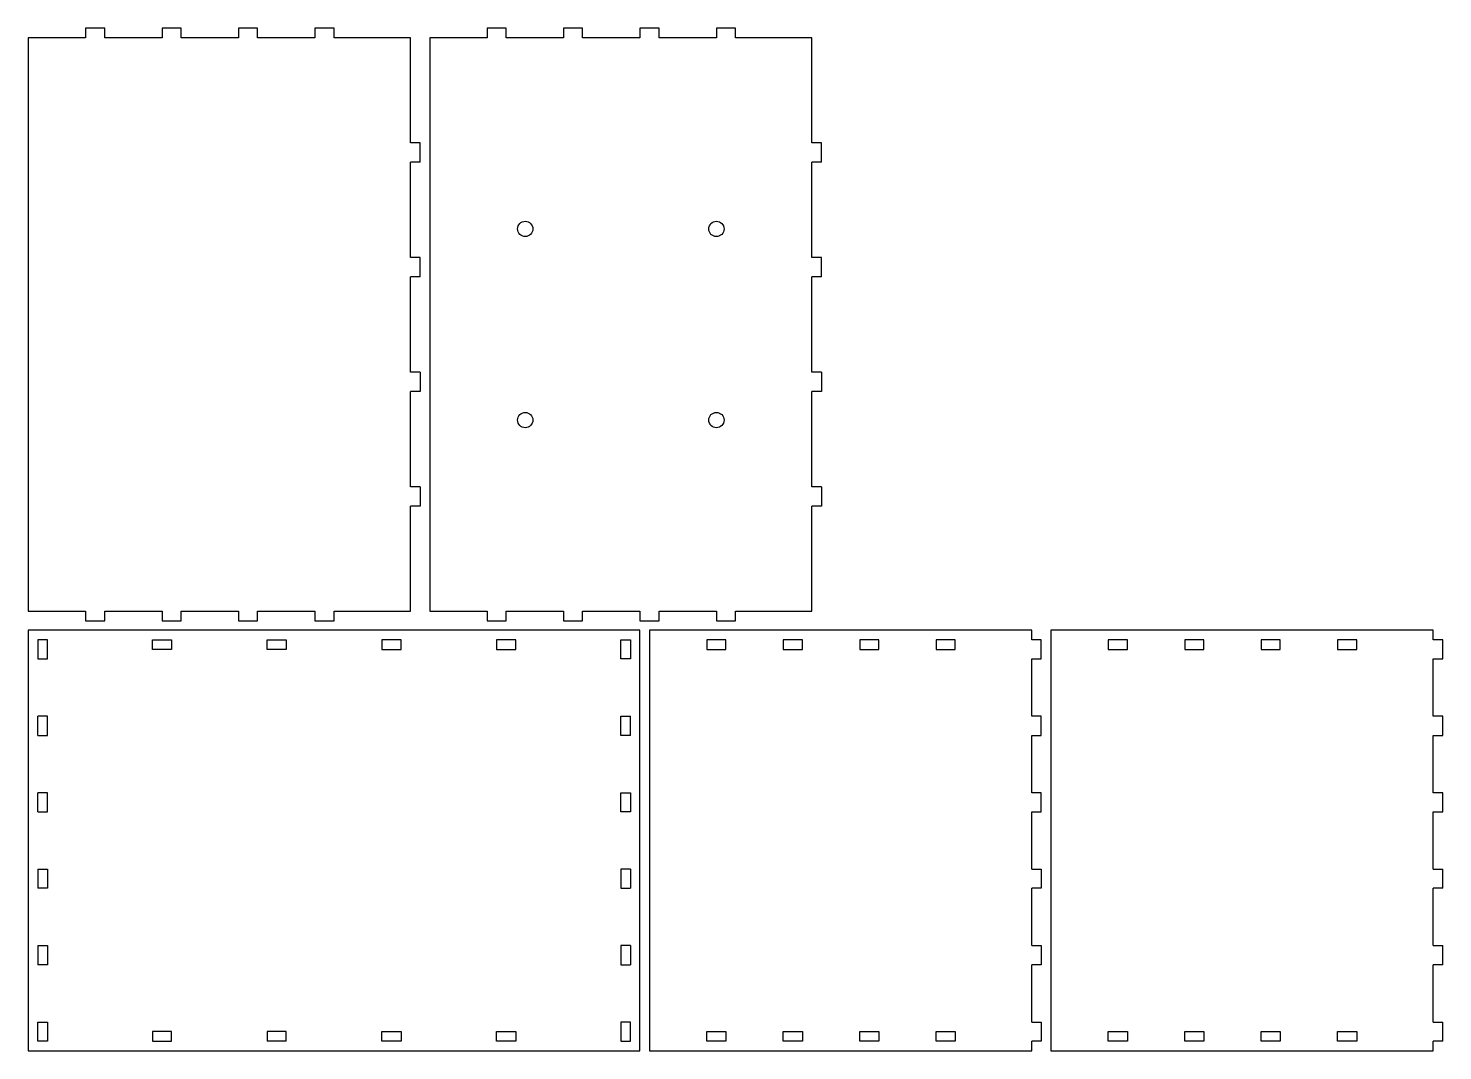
# Model space of a CAD drawing. Header units: millimetres. Extents: x 10 to 750, y 10 to 545.
import ezdxf

# ---------------------------------------------------------------- set-up
doc = ezdxf.new("R2010")
doc.units = ezdxf.units.MM

msp = doc.modelspace()

# ---------------------------------------------------------------- linework, layer by layer
for p, q in [((50, 545), (40, 545)), ((40, 545), (40, 540)), ((50, 540), (50, 545)), ((90, 545), (80, 545)), ((80, 545), (80, 540)), ((90, 540), (90, 545)), ((130, 545), (120, 545)), ((120, 545), (120, 540)), ((130, 540), (130, 545)), ((170, 545), (160, 545)), ((160, 545), (160, 540)), ((170, 540), (170, 545)), ((260, 545), (250, 545)), ((250, 545), (250, 540)), ((260, 540), (260, 545)), ((300, 545), (290, 545)), ((290, 545), (290, 540)), ((300, 540), (300, 545)), ((340, 545), (330, 545)), ((330, 545), (330, 540)), ((340, 540), (340, 545)), ((380, 545), (370, 545)), ((370, 545), (370, 540)), ((380, 540), (380, 545)), ((10, 540), (10, 240)), ((40, 540), (10, 540)), ((80, 540), (50, 540)), ((120, 540), (90, 540)), ((160, 540), (130, 540)), ((210, 540), (170, 540)), ((210, 485), (210, 540)), ((220, 540), (220, 240)), ((250, 540), (220, 540)), ((290, 540), (260, 540)), ((330, 540), (300, 540)), ((370, 540), (340, 540)), ((420, 540), (380, 540)), ((420, 485), (420, 540)), ((215, 485), (210, 485)), ((215, 475), (215, 485)), ((425, 485), (420, 485)), ((425, 475), (425, 485)), ((210, 425), (210, 475)), ((215, 475), (210, 475)), ((420, 425), (420, 475)), ((425, 475), (420, 475)), ((215, 425), (210, 425)), ((215, 415), (215, 425)), ((425, 425), (420, 425)), ((425, 415), (425, 425)), ((210, 365), (210, 415)), ((215, 415), (210, 415)), ((420, 365), (420, 415)), ((425, 415), (420, 415)), ((215, 365), (210, 365)), ((215, 365), (215, 355)), ((425, 365), (420, 365)), ((425, 365), (425, 355)), ((210, 305), (210, 355)), ((215, 355), (210, 355)), ((420, 305), (420, 355)), ((425, 355), (420, 355)), ((215, 305), (210, 305)), ((215, 305), (215, 295)), ((425, 305), (420, 305)), ((425, 305), (425, 295)), ((210, 240), (210, 295)), ((215, 295), (210, 295)), ((420, 240), (420, 295)), ((425, 295), (420, 295)), ((10, 240), (40, 240)), ((40, 240), (40, 235)), ((50, 235), (50, 240)), ((50, 240), (80, 240)), ((80, 240), (80, 235)), ((90, 235), (90, 240)), ((90, 240), (120, 240)), ((120, 240), (120, 235)), ((130, 235), (130, 240)), ((130, 240), (160, 240)), ((160, 240), (160, 235)), ((170, 235), (170, 240)), ((170, 240), (210, 240)), ((220, 240), (250, 240)), ((250, 240), (250, 235)), ((260, 235), (260, 240)), ((260, 240), (290, 240)), ((290, 240), (290, 235)), ((300, 235), (300, 240)), ((300, 240), (330, 240)), ((330, 240), (330, 235)), ((340, 235), (340, 240)), ((340, 240), (370, 240)), ((370, 240), (370, 235)), ((380, 235), (380, 240)), ((380, 240), (420, 240)), ((330, 230), (10, 230)), ((10, 230), (10, 10)), ((40, 235), (50, 235)), ((80, 235), (90, 235)), ((120, 235), (130, 235)), ((160, 235), (170, 235)), ((250, 235), (260, 235)), ((290, 235), (300, 235)), ((330, 235), (340, 235)), ((330, 10), (330, 230)), ((535, 230), (335, 230)), ((335, 230), (335, 10)), ((370, 235), (380, 235)), ((535, 225), (535, 230)), ((745, 230), (545, 230)), ((545, 230), (545, 10)), ((745, 225), (745, 230)), ((20, 225), (15, 225)), ((15, 225), (15, 215)), ((20, 215), (20, 225)), ((75, 220), (75, 225)), ((75, 225), (85, 225)), ((85, 225), (85, 220)), ((135, 220), (135, 225)), ((135, 225), (145, 225)), ((145, 225), (145, 220)), ((195, 225), (195, 220)), ((205, 225), (195, 225)), ((205, 220), (205, 225)), ((255, 225), (255, 220)), ((265, 225), (255, 225)), ((265, 220), (265, 225)), ((320, 215), (320, 225)), ((320, 225), (325, 225)), ((325, 225), (325, 215)), ((365, 225), (365, 220)), ((375, 225), (365, 225)), ((375, 220), (375, 225)), ((405, 225), (405, 220)), ((415, 225), (405, 225)), ((415, 220), (415, 225)), ((445, 225), (445, 220)), ((455, 225), (445, 225)), ((455, 220), (455, 225)), ((485, 225), (485, 220)), ((495, 225), (485, 225)), ((495, 220), (495, 225)), ((540, 225), (535, 225)), ((540, 215), (540, 225)), ((575, 225), (575, 220)), ((585, 225), (575, 225)), ((585, 220), (585, 225)), ((615, 225), (615, 220)), ((625, 225), (615, 225)), ((625, 220), (625, 225)), ((655, 225), (655, 220)), ((665, 225), (655, 225)), ((665, 220), (665, 225)), ((695, 225), (695, 220)), ((705, 225), (695, 225)), ((705, 220), (705, 225)), ((750, 225), (745, 225)), ((750, 215), (750, 225)), ((15, 215), (20, 215)), ((85, 220), (75, 220)), ((145, 220), (135, 220)), ((195, 220), (205, 220)), ((255, 220), (265, 220)), ((325, 215), (320, 215)), ((365, 220), (375, 220)), ((405, 220), (415, 220)), ((445, 220), (455, 220)), ((485, 220), (495, 220)), ((535, 185), (535, 215)), ((535, 215), (540, 215)), ((575, 220), (585, 220)), ((615, 220), (625, 220)), ((655, 220), (665, 220)), ((695, 220), (705, 220)), ((745, 185), (745, 215)), ((745, 215), (750, 215)), ((20, 185), (15, 185)), ((15, 175), (15, 185)), ((20, 175), (20, 185)), ((320, 175), (320, 185)), ((320, 185), (325, 185)), ((325, 175), (325, 185)), ((540, 185), (535, 185)), ((540, 175), (540, 185)), ((750, 185), (745, 185)), ((750, 175), (750, 185)), ((15, 175), (20, 175)), ((325, 175), (320, 175)), ((535, 145), (535, 175)), ((535, 175), (540, 175)), ((745, 145), (745, 175)), ((745, 175), (750, 175)), ((20, 145), (15, 145)), ((15, 135), (15, 145)), ((20, 135), (20, 145)), ((320, 135), (320, 145)), ((320, 145), (325, 145)), ((325, 145), (325, 135)), ((540, 145), (535, 145)), ((540, 135), (540, 145)), ((750, 145), (745, 145)), ((750, 135), (750, 145)), ((15, 135), (20, 135)), ((325, 135), (320, 135)), ((535, 105), (535, 135)), ((535, 135), (540, 135)), ((745, 105), (745, 135)), ((745, 135), (750, 135)), ((15, 105), (20, 105)), ((15, 105), (15, 95)), ((20, 105), (20, 95)), ((325, 105), (320, 105)), ((320, 105), (320, 95)), ((325, 105), (325, 95)), ((535, 105), (540, 105)), ((540, 105), (540, 95)), ((745, 105), (750, 105)), ((750, 95), (750, 105)), ((20, 95), (15, 95)), ((320, 95), (325, 95)), ((535, 65), (535, 95)), ((540, 95), (535, 95)), ((745, 65), (745, 95)), ((750, 95), (745, 95)), ((15, 65), (20, 65)), ((15, 65), (15, 55)), ((20, 65), (20, 55)), ((325, 65), (320, 65)), ((320, 65), (320, 55)), ((325, 65), (325, 55)), ((535, 65), (540, 65)), ((540, 65), (540, 55)), ((745, 65), (750, 65)), ((750, 55), (750, 65)), ((20, 55), (15, 55)), ((320, 55), (325, 55)), ((535, 25), (535, 55)), ((540, 55), (535, 55)), ((745, 25), (745, 55)), ((750, 55), (745, 55)), ((15, 25), (20, 25)), ((15, 15), (15, 25)), ((20, 25), (20, 15)), ((325, 25), (320, 25)), ((320, 25), (320, 15)), ((325, 15), (325, 25)), ((535, 25), (540, 25)), ((540, 25), (540, 15)), ((745, 25), (750, 25)), ((750, 15), (750, 25)), ((20, 15), (15, 15)), ((85, 20), (75, 20)), ((75, 20), (75, 15)), ((75, 15), (85, 15)), ((85, 15), (85, 20)), ((145, 20), (135, 20)), ((135, 20), (135, 15)), ((145, 15), (135, 15)), ((145, 15), (145, 20)), ((195, 15), (195, 20)), ((195, 20), (205, 20)), ((205, 15), (195, 15)), ((205, 20), (205, 15)), ((255, 15), (255, 20)), ((255, 20), (265, 20)), ((265, 15), (255, 15)), ((265, 20), (265, 15)), ((320, 15), (325, 15)), ((365, 15), (365, 20)), ((365, 20), (375, 20)), ((375, 15), (365, 15)), ((375, 20), (375, 15)), ((405, 15), (405, 20)), ((405, 20), (415, 20)), ((415, 15), (405, 15)), ((415, 20), (415, 15)), ((445, 15), (445, 20)), ((445, 20), (455, 20)), ((455, 15), (445, 15)), ((455, 20), (455, 15)), ((485, 15), (485, 20)), ((485, 20), (495, 20)), ((495, 15), (485, 15)), ((495, 20), (495, 15)), ((535, 10), (535, 15)), ((540, 15), (535, 15)), ((575, 15), (575, 20)), ((575, 20), (585, 20)), ((585, 15), (575, 15)), ((585, 20), (585, 15)), ((615, 15), (615, 20)), ((615, 20), (625, 20)), ((625, 15), (615, 15)), ((625, 20), (625, 15)), ((655, 15), (655, 20)), ((655, 20), (665, 20)), ((665, 15), (655, 15)), ((665, 20), (665, 15)), ((695, 15), (695, 20)), ((695, 20), (705, 20)), ((705, 15), (695, 15)), ((705, 20), (705, 15)), ((745, 10), (745, 15)), ((750, 15), (745, 15)), ((10, 10), (330, 10)), ((335, 10), (535, 10)), ((545, 10), (745, 10))]:
    msp.add_line(p, q)
for centre in [(270, 440), (370, 440), (270, 340), (370, 340)]:
    msp.add_circle(centre, 4)

doc.saveas('drawing.dxf')
